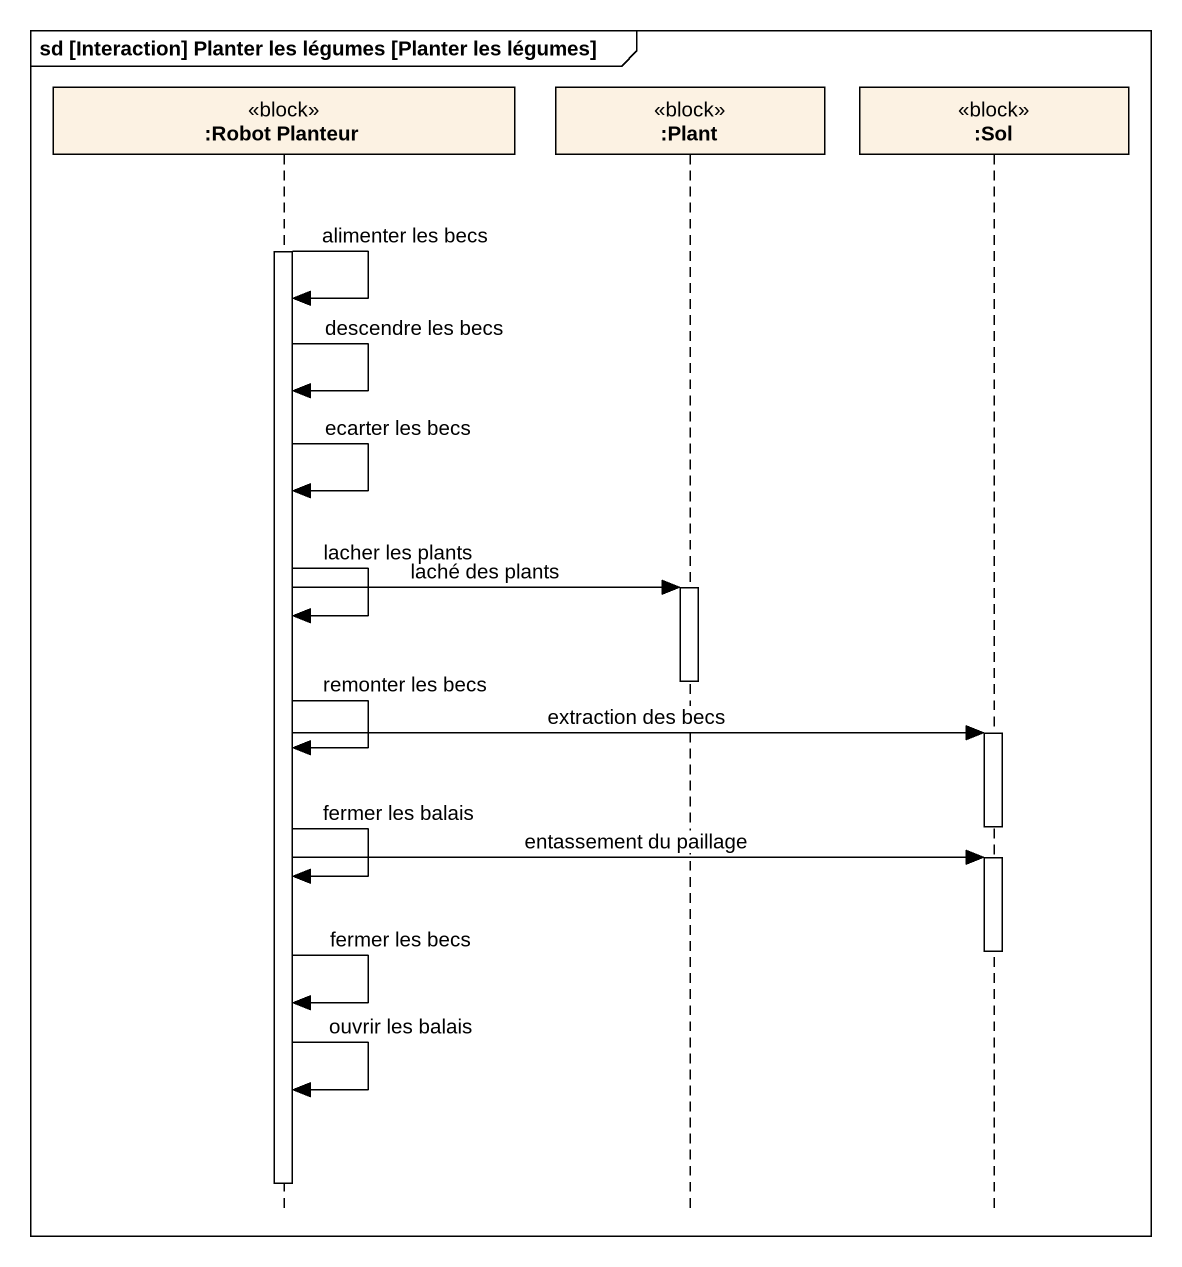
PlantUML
@startuml
mainframe sd [Interaction] Planter les légumes [Planter les légumes]
hide footbox
participant ":Robot Planteur" as Robot_Planteur <<block>>
participant ":Plant" as Plant <<block>>
participant ":Sol" as Sol <<block>>

activate Robot_Planteur
Robot_Planteur -> Robot_Planteur : alimenter les becs
Robot_Planteur -> Robot_Planteur : descendre les becs
Robot_Planteur -> Robot_Planteur : ecarter les becs
Robot_Planteur -> Plant : laché des plants
activate Plant
Robot_Planteur -> Robot_Planteur : lacher les plants
deactivate Plant
Robot_Planteur -> Sol : extraction des becs
activate Sol
Robot_Planteur -> Robot_Planteur : remonter les becs
deactivate Sol
Robot_Planteur -> Sol : entassement du paillage
activate Sol
Robot_Planteur -> Robot_Planteur : fermer les balais
deactivate Sol
Robot_Planteur -> Robot_Planteur : fermer les becs
Robot_Planteur -> Robot_Planteur : ouvrir les balais
deactivate Robot_Planteur
@enduml
